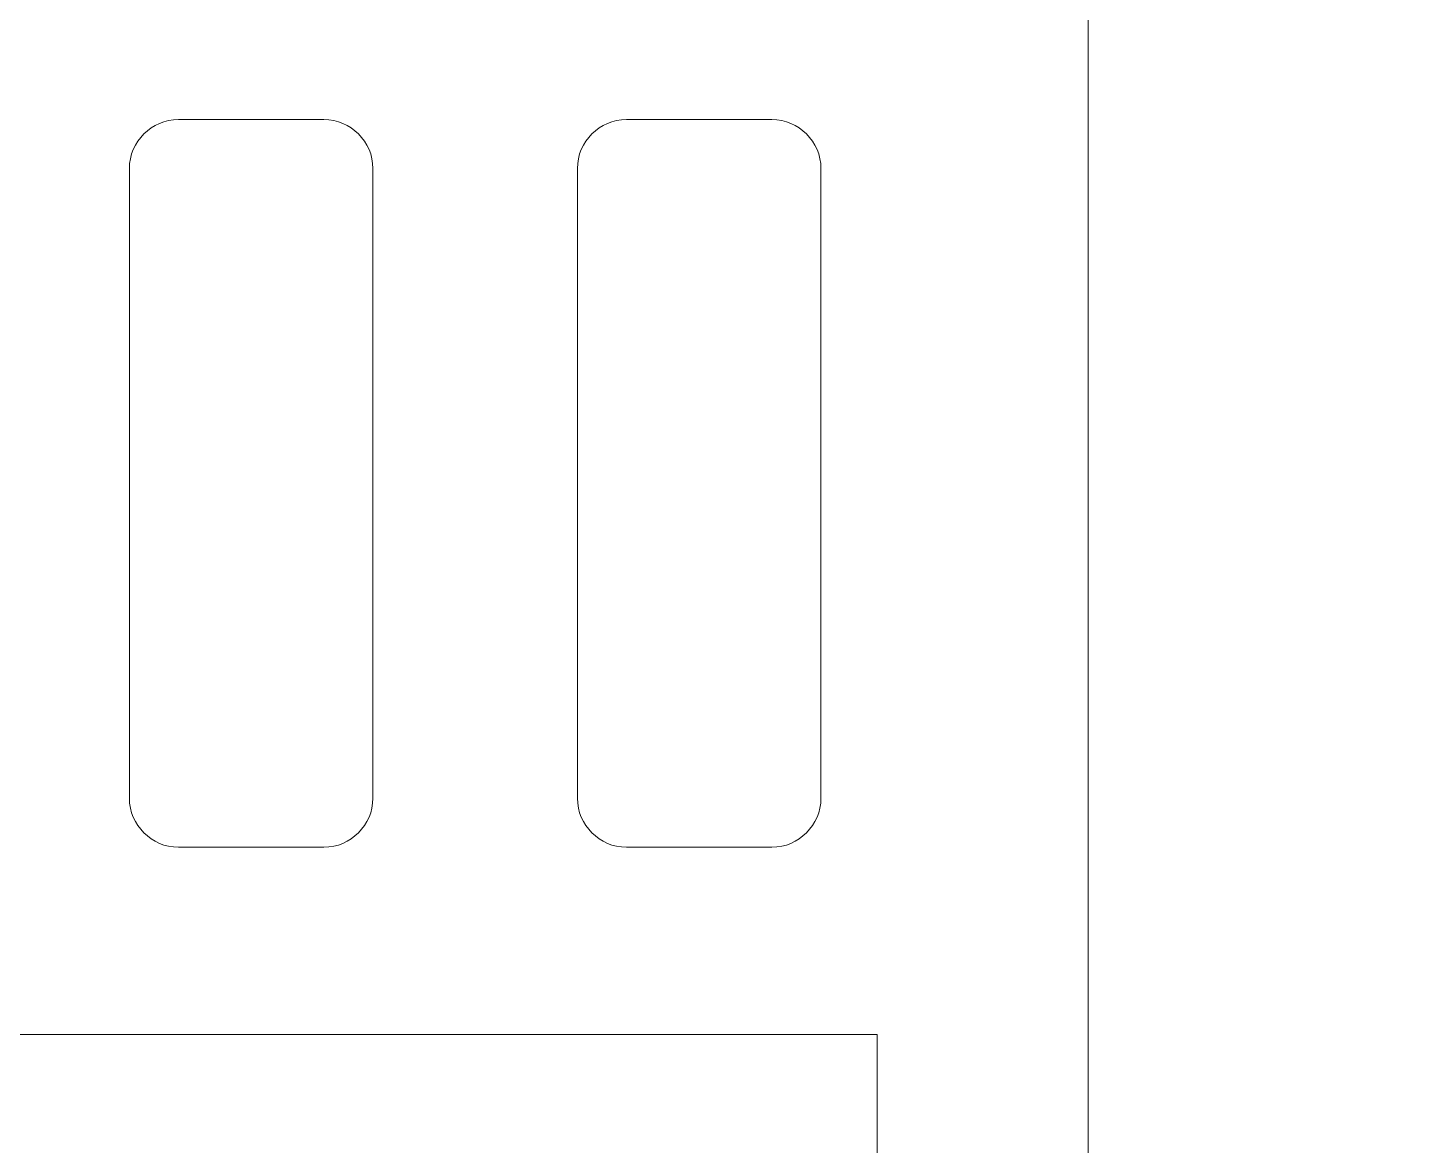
# Model space of a CAD drawing. Header units: millimetres. Extents: x -580 to 580, y -723 to 723.
# Drawn here: x -213.8 to -151.8, y 515.2 to 565.6 of the extents above; entities that cross this region are included whole.
import ezdxf

# ---------------------------------------------------------------- set-up
doc = ezdxf.new("R2010")
doc.units = ezdxf.units.MM
doc.header["$MEASUREMENT"] = 0
doc.layers.add('Camada 1', color=7, linetype='Continuous')

msp = doc.modelspace()

# ---------------------------------------------------------------- linework, layer by layer
at = {"layer": 'Camada 1', "color": 250, "lineweight": 9}
msp.add_open_spline([(-166.0105, 570.9221), (-166.0105, 570.9221), (-166.0105, 400.6262), (-166.0105, 400.6262), (-166.0105, 400.6262), (-166.0105, 400.6262), (-165.2997, 400.222), (-165.2997, 400.222), (-165.2997, 400.222), (-165.2997, 400.222), (-164.6209, 399.7843), (-164.6209, 399.7843), (-164.6209, 399.7843), (-164.6209, 399.7843), (-163.9759, 399.3115), (-163.9759, 399.3115), (-163.9759, 399.3115), (-163.9759, 399.3115), (-163.3662, 398.8018), (-163.3662, 398.8018), (-163.3662, 398.8018), (-163.3662, 398.8018), (-162.7935, 398.2534), (-162.7935, 398.2534), (-162.7935, 398.2534), (-162.7935, 398.2534), (-162.2596, 397.6646), (-162.2596, 397.6646), (-162.2596, 397.6646), (-162.2596, 397.6646), (-161.7663, 397.0336), (-161.7663, 397.0336), (-161.7663, 397.0336), (-161.7663, 397.0336), (-161.315, 396.3586), (-161.315, 396.3586), (-161.315, 396.3586), (-161.315, 396.3586), (-160.9075, 395.6377), (-160.9075, 395.6377), (-160.9075, 395.6377), (-160.9075, 395.6377), (-160.5456, 394.8695), (-160.5456, 394.8695), (-160.5456, 394.8695), (-160.5456, 394.8695), (-160.2309, 394.052), (-160.2309, 394.052), (-160.2309, 394.052), (-160.2309, 394.052), (-159.9652, 393.1834), (-159.9652, 393.1834), (-159.9652, 393.1834), (-159.9652, 393.1834), (-159.75, 392.262), (-159.75, 392.262), (-159.75, 392.262), (-159.75, 392.262), (-159.5872, 391.286), (-159.5872, 391.286), (-159.5872, 391.286), (-159.5872, 391.286), (-159.4783, 390.2537), (-159.4783, 390.2537), (-159.4783, 390.2537), (-159.4783, 390.2537), (-159.4251, 389.1632), (-159.4251, 389.1632), (-159.4251, 389.1632), (-159.4251, 389.1632), (-157.199, 388.4653), (-157.199, 388.4653), (-157.199, 388.4653), (-157.199, 388.4653), (-156.249, 388.131), (-156.249, 388.131), (-156.249, 388.131), (-156.249, 388.131), (-155.4025, 387.7936), (-155.4025, 387.7936), (-155.4025, 387.7936), (-155.4025, 387.7936), (-154.6554, 387.4437), (-154.6554, 387.4437), (-154.6554, 387.4437), (-154.6554, 387.4437), (-154.0037, 387.0716), (-154.0037, 387.0716), (-154.0037, 387.0716), (-154.0037, 387.0716), (-153.4437, 386.6677), (-153.4437, 386.6677), (-153.4437, 386.6677), (-153.4437, 386.6677), (-153.1966, 386.4508), (-153.1966, 386.4508), (-153.1966, 386.4508), (-153.1966, 386.4508), (-152.9711, 386.2223), (-152.9711, 386.2223), (-152.9711, 386.2223), (-152.9711, 386.2223), (-152.7663, 385.9811), (-152.7663, 385.9811), (-152.7663, 385.9811), (-152.7663, 385.9811), (-152.5821, 385.726), (-152.5821, 385.726), (-152.5821, 385.726), (-152.5821, 385.726), (-152.4176, 385.4556), (-152.4176, 385.4556), (-152.4176, 385.4556), (-152.4176, 385.4556), (-152.2725, 385.169), (-152.2725, 385.169), (-152.2725, 385.169), (-152.2725, 385.169), (-152.1464, 384.8648), (-152.1464, 384.8648), (-152.1464, 384.8648), (-152.1464, 384.8648), (-152.0388, 384.5419), (-152.0388, 384.5419), (-152.0388, 384.5419), (-152.0388, 384.5419), (-151.9488, 384.199), (-151.9488, 384.199), (-151.9488, 384.199), (-151.9488, 384.199), (-151.8765, 383.835), (-151.8765, 383.835), (-151.8765, 383.835), (-151.8765, 383.835), (-151.782, 383.0387), (-151.782, 383.0387), (-151.782, 383.0387), (-151.782, 383.0387), (-151.7512, 382.1435), (-151.7512, 382.1435), (-151.7512, 382.1435), (-151.7512, 382.1435), (-151.7799, 381.1396), (-151.7799, 381.1396), (-151.7799, 381.1396), (-151.7799, 381.1396), (-151.8646, 380.0176), (-151.8646, 380.0176), (-151.8646, 380.0176), (-151.8646, 380.0176), (-159.643, 380.0176), (-159.643, 380.0176), (-159.643, 380.0176), (-159.643, 380.0176), (-159.643, 377.3347), (-159.643, 377.3347), (-159.643, 377.3347), (-159.643, 377.3347), (-181.7658, 377.3347), (-181.7658, 377.3347), (-181.7658, 377.3347), (-181.7658, 377.3347), (-181.7658, 380.0176), (-181.7658, 380.0176), (-181.7658, 380.0176), (-181.7658, 380.0176), (-189.3175, 380.0176), (-189.3175, 380.0176), (-189.3175, 380.0176), (-189.3175, 380.0176), (-189.4021, 381.1396), (-189.4021, 381.1396), (-189.4021, 381.1396), (-189.4021, 381.1396), (-189.4309, 382.1435), (-189.4309, 382.1435), (-189.4309, 382.1435), (-189.4309, 382.1435), (-189.4001, 383.0387), (-189.4001, 383.0387), (-189.4001, 383.0387), (-189.4001, 383.0387), (-189.3056, 383.835), (-189.3056, 383.835), (-189.3056, 383.835), (-189.3056, 383.835), (-189.2332, 384.199), (-189.2332, 384.199), (-189.2332, 384.199), (-189.2332, 384.199), (-189.1433, 384.5419), (-189.1433, 384.5419), (-189.1433, 384.5419), (-189.1433, 384.5419), (-189.0357, 384.8648), (-189.0357, 384.8648), (-189.0357, 384.8648), (-189.0357, 384.8648), (-188.9096, 385.169), (-188.9096, 385.169), (-188.9096, 385.169), (-188.9096, 385.169), (-188.7645, 385.4556), (-188.7645, 385.4556), (-188.7645, 385.4556), (-188.7645, 385.4556), (-188.6, 385.726), (-188.6, 385.726), (-188.6, 385.726), (-188.6, 385.726), (-188.4158, 385.9811), (-188.4158, 385.9811), (-188.4158, 385.9811), (-188.4158, 385.9811), (-188.211, 386.2223), (-188.211, 386.2223), (-188.211, 386.2223), (-188.211, 386.2223), (-187.9855, 386.4508), (-187.9855, 386.4508), (-187.9855, 386.4508), (-187.9855, 386.4508), (-187.7384, 386.6677), (-187.7384, 386.6677), (-187.7384, 386.6677), (-187.7384, 386.6677), (-187.1784, 387.0716), (-187.1784, 387.0716), (-187.1784, 387.0716), (-187.1784, 387.0716), (-186.5267, 387.4437), (-186.5267, 387.4437), (-186.5267, 387.4437), (-186.5267, 387.4437), (-185.7797, 387.7936), (-185.7797, 387.7936), (-185.7797, 387.7936), (-185.7797, 387.7936), (-184.9331, 388.131), (-184.9331, 388.131), (-184.9331, 388.131), (-184.9331, 388.131), (-183.9831, 388.4653), (-183.9831, 388.4653), (-183.9831, 388.4653), (-183.9831, 388.4653), (-181.757, 389.1632), (-181.757, 389.1632), (-181.757, 389.1632), (-181.757, 389.1632), (-181.7062, 390.2213), (-181.7062, 390.2213), (-181.7062, 390.2213), (-181.7062, 390.2213), (-181.6031, 391.2247), (-181.6031, 391.2247), (-181.6031, 391.2247), (-181.6031, 391.2247), (-181.4491, 392.1751), (-181.4491, 392.1751), (-181.4491, 392.1751), (-181.4491, 392.1751), (-181.2458, 393.074), (-181.2458, 393.074), (-181.2458, 393.074), (-181.2458, 393.074), (-180.9948, 393.923), (-180.9948, 393.923), (-180.9948, 393.923), (-180.9948, 393.923), (-180.6975, 394.7238), (-180.6975, 394.7238), (-180.6975, 394.7238), (-180.6975, 394.7238), (-180.3556, 395.478), (-180.3556, 395.478), (-180.3556, 395.478), (-180.3556, 395.478), (-179.9705, 396.1871), (-179.9705, 396.1871), (-179.9705, 396.1871), (-179.9705, 396.1871), (-179.5439, 396.8529), (-179.5439, 396.8529), (-179.5439, 396.8529), (-179.5439, 396.8529), (-179.0772, 397.4769), (-179.0772, 397.4769), (-179.0772, 397.4769), (-179.0772, 397.4769), (-178.572, 398.0606), (-178.572, 398.0606), (-178.572, 398.0606), (-178.572, 398.0606), (-178.0298, 398.6059), (-178.0298, 398.6059), (-178.0298, 398.6059), (-178.0298, 398.6059), (-177.4522, 399.1142), (-177.4522, 399.1142), (-177.4522, 399.1142), (-177.4522, 399.1142), (-176.8407, 399.587), (-176.8407, 399.587), (-176.8407, 399.587), (-176.8407, 399.587), (-176.1969, 400.0262), (-176.1969, 400.0262), (-176.1969, 400.0262), (-176.1969, 400.0262), (-175.5222, 400.4331), (-175.5222, 400.4331), (-175.5222, 400.4331), (-175.5222, 400.4331), (-175.5222, 520.1934), (-175.5222, 520.1934), (-175.5222, 520.1934), (-175.5222, 520.1934), (-253.3226, 520.1934), (-253.3226, 520.1934), (-253.3226, 520.1934), (-253.3226, 520.1934), (-253.3226, 400.1997), (-253.3226, 400.1997), (-253.3226, 400.1997), (-253.3226, 400.1997), (-252.6119, 399.7955), (-252.6119, 399.7955), (-252.6119, 399.7955), (-252.6119, 399.7955), (-251.933, 399.3579), (-251.933, 399.3579), (-251.933, 399.3579), (-251.933, 399.3579), (-251.288, 398.8851), (-251.288, 398.8851), (-251.288, 398.8851), (-251.288, 398.8851), (-250.6783, 398.3753), (-250.6783, 398.3753), (-250.6783, 398.3753), (-250.6783, 398.3753), (-250.1056, 397.827), (-250.1056, 397.827), (-250.1056, 397.827), (-250.1056, 397.827), (-249.5717, 397.2381), (-249.5717, 397.2381), (-249.5717, 397.2381), (-249.5717, 397.2381), (-249.0784, 396.6072), (-249.0784, 396.6072), (-249.0784, 396.6072), (-249.0784, 396.6072), (-248.6271, 395.9322), (-248.6271, 395.9322), (-248.6271, 395.9322), (-248.6271, 395.9322), (-248.2196, 395.2113), (-248.2196, 395.2113), (-248.2196, 395.2113), (-248.2196, 395.2113), (-247.8577, 394.4431), (-247.8577, 394.4431), (-247.8577, 394.4431), (-247.8577, 394.4431), (-247.5431, 393.6256), (-247.5431, 393.6256), (-247.5431, 393.6256), (-247.5431, 393.6256), (-247.2773, 392.757), (-247.2773, 392.757), (-247.2773, 392.757), (-247.2773, 392.757), (-247.0622, 391.8356), (-247.0622, 391.8356), (-247.0622, 391.8356), (-247.0622, 391.8356), (-246.8993, 390.8596), (-246.8993, 390.8596), (-246.8993, 390.8596), (-246.8993, 390.8596), (-246.7904, 389.8273), (-246.7904, 389.8273), (-246.7904, 389.8273), (-246.7904, 389.8273), (-246.7372, 388.7368), (-246.7372, 388.7368), (-246.7372, 388.7368), (-246.7372, 388.7368), (-244.5111, 388.0389), (-244.5111, 388.0389), (-244.5111, 388.0389), (-244.5111, 388.0389), (-243.561, 387.7046), (-243.561, 387.7046), (-243.561, 387.7046), (-243.561, 387.7046), (-242.7147, 387.3672), (-242.7147, 387.3672), (-242.7147, 387.3672), (-242.7147, 387.3672), (-241.9676, 387.0173), (-241.9676, 387.0173), (-241.9676, 387.0173), (-241.9676, 387.0173), (-241.3158, 386.6452), (-241.3158, 386.6452), (-241.3158, 386.6452), (-241.3158, 386.6452), (-240.7558, 386.2413), (-240.7558, 386.2413), (-240.7558, 386.2413), (-240.7558, 386.2413), (-240.5087, 386.0244), (-240.5087, 386.0244), (-240.5087, 386.0244), (-240.5087, 386.0244), (-240.2832, 385.7959), (-240.2832, 385.7959), (-240.2832, 385.7959), (-240.2832, 385.7959), (-240.0784, 385.5547), (-240.0784, 385.5547), (-240.0784, 385.5547), (-240.0784, 385.5547), (-239.8942, 385.2996), (-239.8942, 385.2996), (-239.8942, 385.2996), (-239.8942, 385.2996), (-239.7297, 385.0292), (-239.7297, 385.0292), (-239.7297, 385.0292), (-239.7297, 385.0292), (-239.5846, 384.7426), (-239.5846, 384.7426), (-239.5846, 384.7426), (-239.5846, 384.7426), (-239.4585, 384.4384), (-239.4585, 384.4384), (-239.4585, 384.4384), (-239.4585, 384.4384), (-239.3509, 384.1154), (-239.3509, 384.1154), (-239.3509, 384.1154), (-239.3509, 384.1154), (-239.261, 383.7726), (-239.261, 383.7726), (-239.261, 383.7726), (-239.261, 383.7726), (-239.1886, 383.4086), (-239.1886, 383.4086), (-239.1886, 383.4086), (-239.1886, 383.4086), (-239.0941, 382.6123), (-239.0941, 382.6123), (-239.0941, 382.6123), (-239.0941, 382.6123), (-239.0633, 381.717), (-239.0633, 381.717), (-239.0633, 381.717), (-239.0633, 381.717), (-239.0921, 380.7132), (-239.0921, 380.7132), (-239.0921, 380.7132), (-239.0921, 380.7132), (-239.1768, 379.5912), (-239.1768, 379.5912), (-239.1768, 379.5912), (-239.1768, 379.5912), (-245.2312, 379.5912), (-245.2312, 379.5912), (-245.2312, 379.5912), (-245.2312, 379.5912), (-245.2312, 377.0311), (-245.2312, 377.0311), (-245.2312, 377.0311), (-245.2312, 377.0311), (-256.2926, 377.0311), (-256.2926, 377.0311), (-256.2926, 377.0311), (-256.2926, 377.0311), (-256.2926, 379.5912), (-256.2926, 379.5912), (-256.2926, 379.5912), (-256.2926, 379.5912), (-256.2495, 379.5912), (-256.2495, 379.5912), (-256.2495, 379.5912), (-256.2495, 379.5912), (-256.2495, 379.9568), (-256.2495, 379.9568), (-256.2495, 379.9568), (-256.2495, 379.9568), (-262.3465, 379.9568), (-262.3465, 379.9568), (-262.3465, 379.9568), (-262.3465, 379.9568), (-262.3465, 520.1934), (-262.3465, 520.1934), (-262.3465, 520.1934), (-262.3465, 520.1934), (-276.2485, 520.1934), (-276.2485, 520.1934), (-276.2485, 520.1934), (-276.2485, 520.1934), (-276.2485, 570.9221), (-276.2485, 570.9221), (-276.2485, 570.9221), (-276.2485, 570.9221), (-266.7368, 570.9221), (-266.7368, 570.9221), (-266.7368, 570.9221), (-266.7368, 570.9221), (-266.7368, 544.4604), (-266.7368, 544.4604), (-266.7368, 544.4604), (-266.7368, 544.4604), (-263.9322, 544.4604), (-263.9322, 544.4604), (-263.9322, 544.4604), (-263.9322, 544.4604), (-263.9322, 570.9221), (-263.9322, 570.9221), (-263.9322, 570.9221), (-263.9322, 570.9221), (-221.0554, 570.9221), (-221.0554, 570.9221), (-221.0554, 570.9221), (-221.0554, 570.9221), (-221.0554, 584.3423), (-221.0554, 584.3423), (-221.0554, 584.3423), (-221.0554, 584.3423), (-198.9326, 584.3423), (-198.9326, 584.3423), (-198.9326, 584.3423), (-198.9326, 584.3423), (-198.9326, 576.1928), (-198.9326, 576.1928), (-198.9326, 576.1928), (-198.9326, 576.1928), (-209.994, 576.1928), (-209.994, 576.1928), (-209.994, 576.1928), (-209.994, 576.1928), (-209.994, 573.4275), (-209.994, 573.4275), (-209.994, 573.4275), (-209.994, 573.4275), (-198.9326, 573.4275), (-198.9326, 573.4275), (-198.9326, 573.4275), (-198.9326, 573.4275), (-198.9326, 570.9221), (-198.9326, 570.9221), (-198.9326, 570.9221), (-198.9326, 570.9221), (-166.0105, 570.9221), (-166.0105, 570.9221), (-166.0105, 570.9221), (-166.0105, 570.9221), (-166.0105, 570.9221), (-166.0105, 570.9221)], degree=3, knots=[0, 0, 0, 0, 0.0070423, 0.0070423, 0.0070423, 0.0070423, 0.0140845, 0.0140845, 0.0140845, 0.0140845, 0.0211268, 0.0211268, 0.0211268, 0.0211268, 0.028169, 0.028169, 0.028169, 0.028169, 0.0352113, 0.0352113, 0.0352113, 0.0352113, 0.0422535, 0.0422535, 0.0422535, 0.0422535, 0.0492958, 0.0492958, 0.0492958, 0.0492958, 0.056338, 0.056338, 0.056338, 0.056338, 0.0633803, 0.0633803, 0.0633803, 0.0633803, 0.0704225, 0.0704225, 0.0704225, 0.0704225, 0.0774648, 0.0774648, 0.0774648, 0.0774648, 0.084507, 0.084507, 0.084507, 0.084507, 0.0915493, 0.0915493, 0.0915493, 0.0915493, 0.0985915, 0.0985915, 0.0985915, 0.0985915, 0.1056338, 0.1056338, 0.1056338, 0.1056338, 0.1126761, 0.1126761, 0.1126761, 0.1126761, 0.1197183, 0.1197183, 0.1197183, 0.1197183, 0.1267606, 0.1267606, 0.1267606, 0.1267606, 0.1338028, 0.1338028, 0.1338028, 0.1338028, 0.1408451, 0.1408451, 0.1408451, 0.1408451, 0.1478873, 0.1478873, 0.1478873, 0.1478873, 0.1549296, 0.1549296, 0.1549296, 0.1549296, 0.1619718, 0.1619718, 0.1619718, 0.1619718, 0.1690141, 0.1690141, 0.1690141, 0.1690141, 0.1760563, 0.1760563, 0.1760563, 0.1760563, 0.1830986, 0.1830986, 0.1830986, 0.1830986, 0.1901408, 0.1901408, 0.1901408, 0.1901408, 0.1971831, 0.1971831, 0.1971831, 0.1971831, 0.2042254, 0.2042254, 0.2042254, 0.2042254, 0.2112676, 0.2112676, 0.2112676, 0.2112676, 0.2183099, 0.2183099, 0.2183099, 0.2183099, 0.2253521, 0.2253521, 0.2253521, 0.2253521, 0.2323944, 0.2323944, 0.2323944, 0.2323944, 0.2394366, 0.2394366, 0.2394366, 0.2394366, 0.2464789, 0.2464789, 0.2464789, 0.2464789, 0.2535211, 0.2535211, 0.2535211, 0.2535211, 0.2605634, 0.2605634, 0.2605634, 0.2605634, 0.2676056, 0.2676056, 0.2676056, 0.2676056, 0.2746479, 0.2746479, 0.2746479, 0.2746479, 0.2816901, 0.2816901, 0.2816901, 0.2816901, 0.2887324, 0.2887324, 0.2887324, 0.2887324, 0.2957746, 0.2957746, 0.2957746, 0.2957746, 0.3028169, 0.3028169, 0.3028169, 0.3028169, 0.3098592, 0.3098592, 0.3098592, 0.3098592, 0.3169014, 0.3169014, 0.3169014, 0.3169014, 0.3239437, 0.3239437, 0.3239437, 0.3239437, 0.3309859, 0.3309859, 0.3309859, 0.3309859, 0.3380282, 0.3380282, 0.3380282, 0.3380282, 0.3450704, 0.3450704, 0.3450704, 0.3450704, 0.3521127, 0.3521127, 0.3521127, 0.3521127, 0.3591549, 0.3591549, 0.3591549, 0.3591549, 0.3661972, 0.3661972, 0.3661972, 0.3661972, 0.3732394, 0.3732394, 0.3732394, 0.3732394, 0.3802817, 0.3802817, 0.3802817, 0.3802817, 0.3873239, 0.3873239, 0.3873239, 0.3873239, 0.3943662, 0.3943662, 0.3943662, 0.3943662, 0.4014085, 0.4014085, 0.4014085, 0.4014085, 0.4084507, 0.4084507, 0.4084507, 0.4084507, 0.415493, 0.415493, 0.415493, 0.415493, 0.4225352, 0.4225352, 0.4225352, 0.4225352, 0.4295775, 0.4295775, 0.4295775, 0.4295775, 0.4366197, 0.4366197, 0.4366197, 0.4366197, 0.443662, 0.443662, 0.443662, 0.443662, 0.4507042, 0.4507042, 0.4507042, 0.4507042, 0.4577465, 0.4577465, 0.4577465, 0.4577465, 0.4647887, 0.4647887, 0.4647887, 0.4647887, 0.471831, 0.471831, 0.471831, 0.471831, 0.4788732, 0.4788732, 0.4788732, 0.4788732, 0.4859155, 0.4859155, 0.4859155, 0.4859155, 0.4929577, 0.4929577, 0.4929577, 0.4929577, 0.5, 0.5, 0.5, 0.5, 0.5070423, 0.5070423, 0.5070423, 0.5070423, 0.5140845, 0.5140845, 0.5140845, 0.5140845, 0.5211268, 0.5211268, 0.5211268, 0.5211268, 0.528169, 0.528169, 0.528169, 0.528169, 0.5352113, 0.5352113, 0.5352113, 0.5352113, 0.5422535, 0.5422535, 0.5422535, 0.5422535, 0.5492958, 0.5492958, 0.5492958, 0.5492958, 0.556338, 0.556338, 0.556338, 0.556338, 0.5633803, 0.5633803, 0.5633803, 0.5633803, 0.5704225, 0.5704225, 0.5704225, 0.5704225, 0.5774648, 0.5774648, 0.5774648, 0.5774648, 0.584507, 0.584507, 0.584507, 0.584507, 0.5915493, 0.5915493, 0.5915493, 0.5915493, 0.5985915, 0.5985915, 0.5985915, 0.5985915, 0.6056338, 0.6056338, 0.6056338, 0.6056338, 0.6126761, 0.6126761, 0.6126761, 0.6126761, 0.6197183, 0.6197183, 0.6197183, 0.6197183, 0.6267606, 0.6267606, 0.6267606, 0.6267606, 0.6338028, 0.6338028, 0.6338028, 0.6338028, 0.6408451, 0.6408451, 0.6408451, 0.6408451, 0.6478873, 0.6478873, 0.6478873, 0.6478873, 0.6549296, 0.6549296, 0.6549296, 0.6549296, 0.6619718, 0.6619718, 0.6619718, 0.6619718, 0.6690141, 0.6690141, 0.6690141, 0.6690141, 0.6760563, 0.6760563, 0.6760563, 0.6760563, 0.6830986, 0.6830986, 0.6830986, 0.6830986, 0.6901408, 0.6901408, 0.6901408, 0.6901408, 0.6971831, 0.6971831, 0.6971831, 0.6971831, 0.7042254, 0.7042254, 0.7042254, 0.7042254, 0.7112676, 0.7112676, 0.7112676, 0.7112676, 0.7183099, 0.7183099, 0.7183099, 0.7183099, 0.7253521, 0.7253521, 0.7253521, 0.7253521, 0.7323944, 0.7323944, 0.7323944, 0.7323944, 0.7394366, 0.7394366, 0.7394366, 0.7394366, 0.7464789, 0.7464789, 0.7464789, 0.7464789, 0.7535211, 0.7535211, 0.7535211, 0.7535211, 0.7605634, 0.7605634, 0.7605634, 0.7605634, 0.7676056, 0.7676056, 0.7676056, 0.7676056, 0.7746479, 0.7746479, 0.7746479, 0.7746479, 0.7816901, 0.7816901, 0.7816901, 0.7816901, 0.7887324, 0.7887324, 0.7887324, 0.7887324, 0.7957746, 0.7957746, 0.7957746, 0.7957746, 0.8028169, 0.8028169, 0.8028169, 0.8028169, 0.8098592, 0.8098592, 0.8098592, 0.8098592, 0.8169014, 0.8169014, 0.8169014, 0.8169014, 0.8239437, 0.8239437, 0.8239437, 0.8239437, 0.8309859, 0.8309859, 0.8309859, 0.8309859, 0.8380282, 0.8380282, 0.8380282, 0.8380282, 0.8450704, 0.8450704, 0.8450704, 0.8450704, 0.8521127, 0.8521127, 0.8521127, 0.8521127, 0.8591549, 0.8591549, 0.8591549, 0.8591549, 0.8661972, 0.8661972, 0.8661972, 0.8661972, 0.8732394, 0.8732394, 0.8732394, 0.8732394, 0.8802817, 0.8802817, 0.8802817, 0.8802817, 0.8873239, 0.8873239, 0.8873239, 0.8873239, 0.8943662, 0.8943662, 0.8943662, 0.8943662, 0.9014085, 0.9014085, 0.9014085, 0.9014085, 0.9084507, 0.9084507, 0.9084507, 0.9084507, 0.915493, 0.915493, 0.915493, 0.915493, 0.9225352, 0.9225352, 0.9225352, 0.9225352, 0.9295775, 0.9295775, 0.9295775, 0.9295775, 0.9366197, 0.9366197, 0.9366197, 0.9366197, 0.943662, 0.943662, 0.943662, 0.943662, 0.9507042, 0.9507042, 0.9507042, 0.9507042, 0.9577465, 0.9577465, 0.9577465, 0.9577465, 0.9647887, 0.9647887, 0.9647887, 0.9647887, 0.971831, 0.971831, 0.971831, 0.971831, 0.9788732, 0.9788732, 0.9788732, 0.9788732, 0.9859155, 0.9859155, 0.9859155, 0.9859155, 1, 1, 1, 1], dxfattribs=at)
at = {"layer": 'Camada 1', "color": 240, "lineweight": 9}
for points in [[(-209.2225, 559.2219), (-209.2225, 559.2219), (-209.2225, 530.8427), (-209.2225, 530.8427), (-209.2225, 530.8427), (-209.2225, 530.8427), (-209.2109, 530.6173), (-209.2109, 530.6173), (-209.2109, 530.6173), (-209.2109, 530.6173), (-209.1772, 530.3983), (-209.1772, 530.3983), (-209.1772, 530.3983), (-209.1772, 530.3983), (-209.1225, 530.1868), (-209.1225, 530.1868), (-209.1225, 530.1868), (-209.1225, 530.1868), (-209.0478, 529.9837), (-209.0478, 529.9837), (-209.0478, 529.9837), (-209.0478, 529.9837), (-208.9544, 529.7905), (-208.9544, 529.7905), (-208.9544, 529.7905), (-208.9544, 529.7905), (-208.8433, 529.6081), (-208.8433, 529.6081), (-208.8433, 529.6081), (-208.8433, 529.6081), (-208.5726, 529.2803), (-208.5726, 529.2803), (-208.5726, 529.2803), (-208.5726, 529.2803), (-208.2449, 529.0096), (-208.2449, 529.0096), (-208.2449, 529.0096), (-208.2449, 529.0096), (-208.0625, 528.8985), (-208.0625, 528.8985), (-208.0625, 528.8985), (-208.0625, 528.8985), (-207.8692, 528.805), (-207.8692, 528.805), (-207.8692, 528.805), (-207.8692, 528.805), (-207.6662, 528.7304), (-207.6662, 528.7304), (-207.6662, 528.7304), (-207.6662, 528.7304), (-207.4546, 528.6756), (-207.4546, 528.6756), (-207.4546, 528.6756), (-207.4546, 528.6756), (-207.2356, 528.642), (-207.2356, 528.642), (-207.2356, 528.642), (-207.2356, 528.642), (-207.0101, 528.6304), (-207.0101, 528.6304), (-207.0101, 528.6304), (-207.0101, 528.6304), (-200.4596, 528.6304), (-200.4596, 528.6304), (-200.4596, 528.6304), (-200.4596, 528.6304), (-200.2342, 528.642), (-200.2342, 528.642), (-200.2342, 528.642), (-200.2342, 528.642), (-200.0152, 528.6756), (-200.0152, 528.6756), (-200.0152, 528.6756), (-200.0152, 528.6756), (-199.8037, 528.7304), (-199.8037, 528.7304), (-199.8037, 528.7304), (-199.8037, 528.7304), (-199.6006, 528.805), (-199.6006, 528.805), (-199.6006, 528.805), (-199.6006, 528.805), (-199.4073, 528.8985), (-199.4073, 528.8985), (-199.4073, 528.8985), (-199.4073, 528.8985), (-199.2249, 529.0096), (-199.2249, 529.0096), (-199.2249, 529.0096), (-199.2249, 529.0096), (-198.8971, 529.2803), (-198.8971, 529.2803), (-198.8971, 529.2803), (-198.8971, 529.2803), (-198.6264, 529.6081), (-198.6264, 529.6081), (-198.6264, 529.6081), (-198.6264, 529.6081), (-198.5154, 529.7905), (-198.5154, 529.7905), (-198.5154, 529.7905), (-198.5154, 529.7905), (-198.4219, 529.9837), (-198.4219, 529.9837), (-198.4219, 529.9837), (-198.4219, 529.9837), (-198.3473, 530.1868), (-198.3473, 530.1868), (-198.3473, 530.1868), (-198.3473, 530.1868), (-198.2925, 530.3983), (-198.2925, 530.3983), (-198.2925, 530.3983), (-198.2925, 530.3983), (-198.2589, 530.6173), (-198.2589, 530.6173), (-198.2589, 530.6173), (-198.2589, 530.6173), (-198.2473, 530.8427), (-198.2473, 530.8427), (-198.2473, 530.8427), (-198.2473, 530.8427), (-198.2473, 559.2219), (-198.2473, 559.2219), (-198.2473, 559.2219), (-198.2473, 559.2219), (-198.2589, 559.4472), (-198.2589, 559.4472), (-198.2589, 559.4472), (-198.2589, 559.4472), (-198.2925, 559.6663), (-198.2925, 559.6663), (-198.2925, 559.6663), (-198.2925, 559.6663), (-198.3473, 559.8779), (-198.3473, 559.8779), (-198.3473, 559.8779), (-198.3473, 559.8779), (-198.4219, 560.0809), (-198.4219, 560.0809), (-198.4219, 560.0809), (-198.4219, 560.0809), (-198.5154, 560.2742), (-198.5154, 560.2742), (-198.5154, 560.2742), (-198.5154, 560.2742), (-198.6264, 560.4566), (-198.6264, 560.4566), (-198.6264, 560.4566), (-198.6264, 560.4566), (-198.8971, 560.7843), (-198.8971, 560.7843), (-198.8971, 560.7843), (-198.8971, 560.7843), (-199.2249, 561.055), (-199.2249, 561.055), (-199.2249, 561.055), (-199.2249, 561.055), (-199.4073, 561.1661), (-199.4073, 561.1661), (-199.4073, 561.1661), (-199.4073, 561.1661), (-199.6006, 561.2596), (-199.6006, 561.2596), (-199.6006, 561.2596), (-199.6006, 561.2596), (-199.8037, 561.3342), (-199.8037, 561.3342), (-199.8037, 561.3342), (-199.8037, 561.3342), (-200.0152, 561.389), (-200.0152, 561.389), (-200.0152, 561.389), (-200.0152, 561.389), (-200.2342, 561.4227), (-200.2342, 561.4227), (-200.2342, 561.4227), (-200.2342, 561.4227), (-200.4596, 561.4342), (-200.4596, 561.4342), (-200.4596, 561.4342), (-200.4596, 561.4342), (-207.0101, 561.4342), (-207.0101, 561.4342), (-207.0101, 561.4342), (-207.0101, 561.4342), (-207.2356, 561.4227), (-207.2356, 561.4227), (-207.2356, 561.4227), (-207.2356, 561.4227), (-207.4546, 561.389), (-207.4546, 561.389), (-207.4546, 561.389), (-207.4546, 561.389), (-207.6662, 561.3342), (-207.6662, 561.3342), (-207.6662, 561.3342), (-207.6662, 561.3342), (-207.8692, 561.2596), (-207.8692, 561.2596), (-207.8692, 561.2596), (-207.8692, 561.2596), (-208.0625, 561.1661), (-208.0625, 561.1661), (-208.0625, 561.1661), (-208.0625, 561.1661), (-208.2449, 561.055), (-208.2449, 561.055), (-208.2449, 561.055), (-208.2449, 561.055), (-208.5726, 560.7843), (-208.5726, 560.7843), (-208.5726, 560.7843), (-208.5726, 560.7843), (-208.8433, 560.4566), (-208.8433, 560.4566), (-208.8433, 560.4566), (-208.8433, 560.4566), (-208.9544, 560.2742), (-208.9544, 560.2742), (-208.9544, 560.2742), (-208.9544, 560.2742), (-209.0478, 560.0809), (-209.0478, 560.0809), (-209.0478, 560.0809), (-209.0478, 560.0809), (-209.1225, 559.8779), (-209.1225, 559.8779), (-209.1225, 559.8779), (-209.1225, 559.8779), (-209.1772, 559.6663), (-209.1772, 559.6663), (-209.1772, 559.6663), (-209.1772, 559.6663), (-209.2109, 559.4472), (-209.2109, 559.4472), (-209.2109, 559.4472), (-209.2109, 559.4472), (-209.2225, 559.2219), (-209.2225, 559.2219), (-209.2225, 559.2219), (-209.2225, 559.2219), (-209.2225, 559.2219), (-209.2225, 559.2219)], [(-189.0282, 559.2219), (-189.0282, 559.2219), (-189.0282, 530.8427), (-189.0282, 530.8427), (-189.0282, 530.8427), (-189.0282, 530.8427), (-189.0167, 530.6173), (-189.0167, 530.6173), (-189.0167, 530.6173), (-189.0167, 530.6173), (-188.983, 530.3983), (-188.983, 530.3983), (-188.983, 530.3983), (-188.983, 530.3983), (-188.9283, 530.1868), (-188.9283, 530.1868), (-188.9283, 530.1868), (-188.9283, 530.1868), (-188.8536, 529.9837), (-188.8536, 529.9837), (-188.8536, 529.9837), (-188.8536, 529.9837), (-188.7602, 529.7905), (-188.7602, 529.7905), (-188.7602, 529.7905), (-188.7602, 529.7905), (-188.6491, 529.6081), (-188.6491, 529.6081), (-188.6491, 529.6081), (-188.6491, 529.6081), (-188.3783, 529.2803), (-188.3783, 529.2803), (-188.3783, 529.2803), (-188.3783, 529.2803), (-188.0507, 529.0096), (-188.0507, 529.0096), (-188.0507, 529.0096), (-188.0507, 529.0096), (-187.8682, 528.8985), (-187.8682, 528.8985), (-187.8682, 528.8985), (-187.8682, 528.8985), (-187.6749, 528.805), (-187.6749, 528.805), (-187.6749, 528.805), (-187.6749, 528.805), (-187.472, 528.7304), (-187.472, 528.7304), (-187.472, 528.7304), (-187.472, 528.7304), (-187.2603, 528.6756), (-187.2603, 528.6756), (-187.2603, 528.6756), (-187.2603, 528.6756), (-187.0413, 528.642), (-187.0413, 528.642), (-187.0413, 528.642), (-187.0413, 528.642), (-186.8159, 528.6304), (-186.8159, 528.6304), (-186.8159, 528.6304), (-186.8159, 528.6304), (-180.2654, 528.6304), (-180.2654, 528.6304), (-180.2654, 528.6304), (-180.2654, 528.6304), (-180.04, 528.642), (-180.04, 528.642), (-180.04, 528.642), (-180.04, 528.642), (-179.821, 528.6756), (-179.821, 528.6756), (-179.821, 528.6756), (-179.821, 528.6756), (-179.6094, 528.7304), (-179.6094, 528.7304), (-179.6094, 528.7304), (-179.6094, 528.7304), (-179.4064, 528.805), (-179.4064, 528.805), (-179.4064, 528.805), (-179.4064, 528.805), (-179.2131, 528.8985), (-179.2131, 528.8985), (-179.2131, 528.8985), (-179.2131, 528.8985), (-179.0306, 529.0096), (-179.0306, 529.0096), (-179.0306, 529.0096), (-179.0306, 529.0096), (-178.7029, 529.2803), (-178.7029, 529.2803), (-178.7029, 529.2803), (-178.7029, 529.2803), (-178.4322, 529.6081), (-178.4322, 529.6081), (-178.4322, 529.6081), (-178.4322, 529.6081), (-178.3211, 529.7905), (-178.3211, 529.7905), (-178.3211, 529.7905), (-178.3211, 529.7905), (-178.2277, 529.9837), (-178.2277, 529.9837), (-178.2277, 529.9837), (-178.2277, 529.9837), (-178.153, 530.1868), (-178.153, 530.1868), (-178.153, 530.1868), (-178.153, 530.1868), (-178.0982, 530.3983), (-178.0982, 530.3983), (-178.0982, 530.3983), (-178.0982, 530.3983), (-178.0646, 530.6173), (-178.0646, 530.6173), (-178.0646, 530.6173), (-178.0646, 530.6173), (-178.0531, 530.8427), (-178.0531, 530.8427), (-178.0531, 530.8427), (-178.0531, 530.8427), (-178.0531, 559.2219), (-178.0531, 559.2219), (-178.0531, 559.2219), (-178.0531, 559.2219), (-178.0646, 559.4472), (-178.0646, 559.4472), (-178.0646, 559.4472), (-178.0646, 559.4472), (-178.0982, 559.6663), (-178.0982, 559.6663), (-178.0982, 559.6663), (-178.0982, 559.6663), (-178.153, 559.8779), (-178.153, 559.8779), (-178.153, 559.8779), (-178.153, 559.8779), (-178.2277, 560.0809), (-178.2277, 560.0809), (-178.2277, 560.0809), (-178.2277, 560.0809), (-178.3211, 560.2742), (-178.3211, 560.2742), (-178.3211, 560.2742), (-178.3211, 560.2742), (-178.4322, 560.4566), (-178.4322, 560.4566), (-178.4322, 560.4566), (-178.4322, 560.4566), (-178.7029, 560.7843), (-178.7029, 560.7843), (-178.7029, 560.7843), (-178.7029, 560.7843), (-179.0306, 561.055), (-179.0306, 561.055), (-179.0306, 561.055), (-179.0306, 561.055), (-179.2131, 561.1661), (-179.2131, 561.1661), (-179.2131, 561.1661), (-179.2131, 561.1661), (-179.4064, 561.2596), (-179.4064, 561.2596), (-179.4064, 561.2596), (-179.4064, 561.2596), (-179.6094, 561.3342), (-179.6094, 561.3342), (-179.6094, 561.3342), (-179.6094, 561.3342), (-179.821, 561.389), (-179.821, 561.389), (-179.821, 561.389), (-179.821, 561.389), (-180.04, 561.4227), (-180.04, 561.4227), (-180.04, 561.4227), (-180.04, 561.4227), (-180.2654, 561.4342), (-180.2654, 561.4342), (-180.2654, 561.4342), (-180.2654, 561.4342), (-186.8159, 561.4342), (-186.8159, 561.4342), (-186.8159, 561.4342), (-186.8159, 561.4342), (-187.0413, 561.4227), (-187.0413, 561.4227), (-187.0413, 561.4227), (-187.0413, 561.4227), (-187.2603, 561.389), (-187.2603, 561.389), (-187.2603, 561.389), (-187.2603, 561.389), (-187.472, 561.3342), (-187.472, 561.3342), (-187.472, 561.3342), (-187.472, 561.3342), (-187.6749, 561.2596), (-187.6749, 561.2596), (-187.6749, 561.2596), (-187.6749, 561.2596), (-187.8682, 561.1661), (-187.8682, 561.1661), (-187.8682, 561.1661), (-187.8682, 561.1661), (-188.0507, 561.055), (-188.0507, 561.055), (-188.0507, 561.055), (-188.0507, 561.055), (-188.3783, 560.7843), (-188.3783, 560.7843), (-188.3783, 560.7843), (-188.3783, 560.7843), (-188.6491, 560.4566), (-188.6491, 560.4566), (-188.6491, 560.4566), (-188.6491, 560.4566), (-188.7602, 560.2742), (-188.7602, 560.2742), (-188.7602, 560.2742), (-188.7602, 560.2742), (-188.8536, 560.0809), (-188.8536, 560.0809), (-188.8536, 560.0809), (-188.8536, 560.0809), (-188.9283, 559.8779), (-188.9283, 559.8779), (-188.9283, 559.8779), (-188.9283, 559.8779), (-188.983, 559.6663), (-188.983, 559.6663), (-188.983, 559.6663), (-188.983, 559.6663), (-189.0167, 559.4472), (-189.0167, 559.4472), (-189.0167, 559.4472), (-189.0167, 559.4472), (-189.0282, 559.2219), (-189.0282, 559.2219), (-189.0282, 559.2219), (-189.0282, 559.2219), (-189.0282, 559.2219), (-189.0282, 559.2219)]]:
    msp.add_open_spline(points, degree=3, knots=[0, 0, 0, 0, 0.016129, 0.016129, 0.016129, 0.016129, 0.0322581, 0.0322581, 0.0322581, 0.0322581, 0.0483871, 0.0483871, 0.0483871, 0.0483871, 0.0645161, 0.0645161, 0.0645161, 0.0645161, 0.0806452, 0.0806452, 0.0806452, 0.0806452, 0.0967742, 0.0967742, 0.0967742, 0.0967742, 0.1129032, 0.1129032, 0.1129032, 0.1129032, 0.1290323, 0.1290323, 0.1290323, 0.1290323, 0.1451613, 0.1451613, 0.1451613, 0.1451613, 0.1612903, 0.1612903, 0.1612903, 0.1612903, 0.1774194, 0.1774194, 0.1774194, 0.1774194, 0.1935484, 0.1935484, 0.1935484, 0.1935484, 0.2096774, 0.2096774, 0.2096774, 0.2096774, 0.2258065, 0.2258065, 0.2258065, 0.2258065, 0.2419355, 0.2419355, 0.2419355, 0.2419355, 0.2580645, 0.2580645, 0.2580645, 0.2580645, 0.2741935, 0.2741935, 0.2741935, 0.2741935, 0.2903226, 0.2903226, 0.2903226, 0.2903226, 0.3064516, 0.3064516, 0.3064516, 0.3064516, 0.3225806, 0.3225806, 0.3225806, 0.3225806, 0.3387097, 0.3387097, 0.3387097, 0.3387097, 0.3548387, 0.3548387, 0.3548387, 0.3548387, 0.3709677, 0.3709677, 0.3709677, 0.3709677, 0.3870968, 0.3870968, 0.3870968, 0.3870968, 0.4032258, 0.4032258, 0.4032258, 0.4032258, 0.4193548, 0.4193548, 0.4193548, 0.4193548, 0.4354839, 0.4354839, 0.4354839, 0.4354839, 0.4516129, 0.4516129, 0.4516129, 0.4516129, 0.4677419, 0.4677419, 0.4677419, 0.4677419, 0.483871, 0.483871, 0.483871, 0.483871, 0.5, 0.5, 0.5, 0.5, 0.516129, 0.516129, 0.516129, 0.516129, 0.5322581, 0.5322581, 0.5322581, 0.5322581, 0.5483871, 0.5483871, 0.5483871, 0.5483871, 0.5645161, 0.5645161, 0.5645161, 0.5645161, 0.5806452, 0.5806452, 0.5806452, 0.5806452, 0.5967742, 0.5967742, 0.5967742, 0.5967742, 0.6129032, 0.6129032, 0.6129032, 0.6129032, 0.6290323, 0.6290323, 0.6290323, 0.6290323, 0.6451613, 0.6451613, 0.6451613, 0.6451613, 0.6612903, 0.6612903, 0.6612903, 0.6612903, 0.6774194, 0.6774194, 0.6774194, 0.6774194, 0.6935484, 0.6935484, 0.6935484, 0.6935484, 0.7096774, 0.7096774, 0.7096774, 0.7096774, 0.7258065, 0.7258065, 0.7258065, 0.7258065, 0.7419355, 0.7419355, 0.7419355, 0.7419355, 0.7580645, 0.7580645, 0.7580645, 0.7580645, 0.7741935, 0.7741935, 0.7741935, 0.7741935, 0.7903226, 0.7903226, 0.7903226, 0.7903226, 0.8064516, 0.8064516, 0.8064516, 0.8064516, 0.8225806, 0.8225806, 0.8225806, 0.8225806, 0.8387097, 0.8387097, 0.8387097, 0.8387097, 0.8548387, 0.8548387, 0.8548387, 0.8548387, 0.8709677, 0.8709677, 0.8709677, 0.8709677, 0.8870968, 0.8870968, 0.8870968, 0.8870968, 0.9032258, 0.9032258, 0.9032258, 0.9032258, 0.9193548, 0.9193548, 0.9193548, 0.9193548, 0.9354839, 0.9354839, 0.9354839, 0.9354839, 0.9516129, 0.9516129, 0.9516129, 0.9516129, 0.9677419, 0.9677419, 0.9677419, 0.9677419, 1, 1, 1, 1], dxfattribs=at)

doc.saveas('drawing.dxf')
